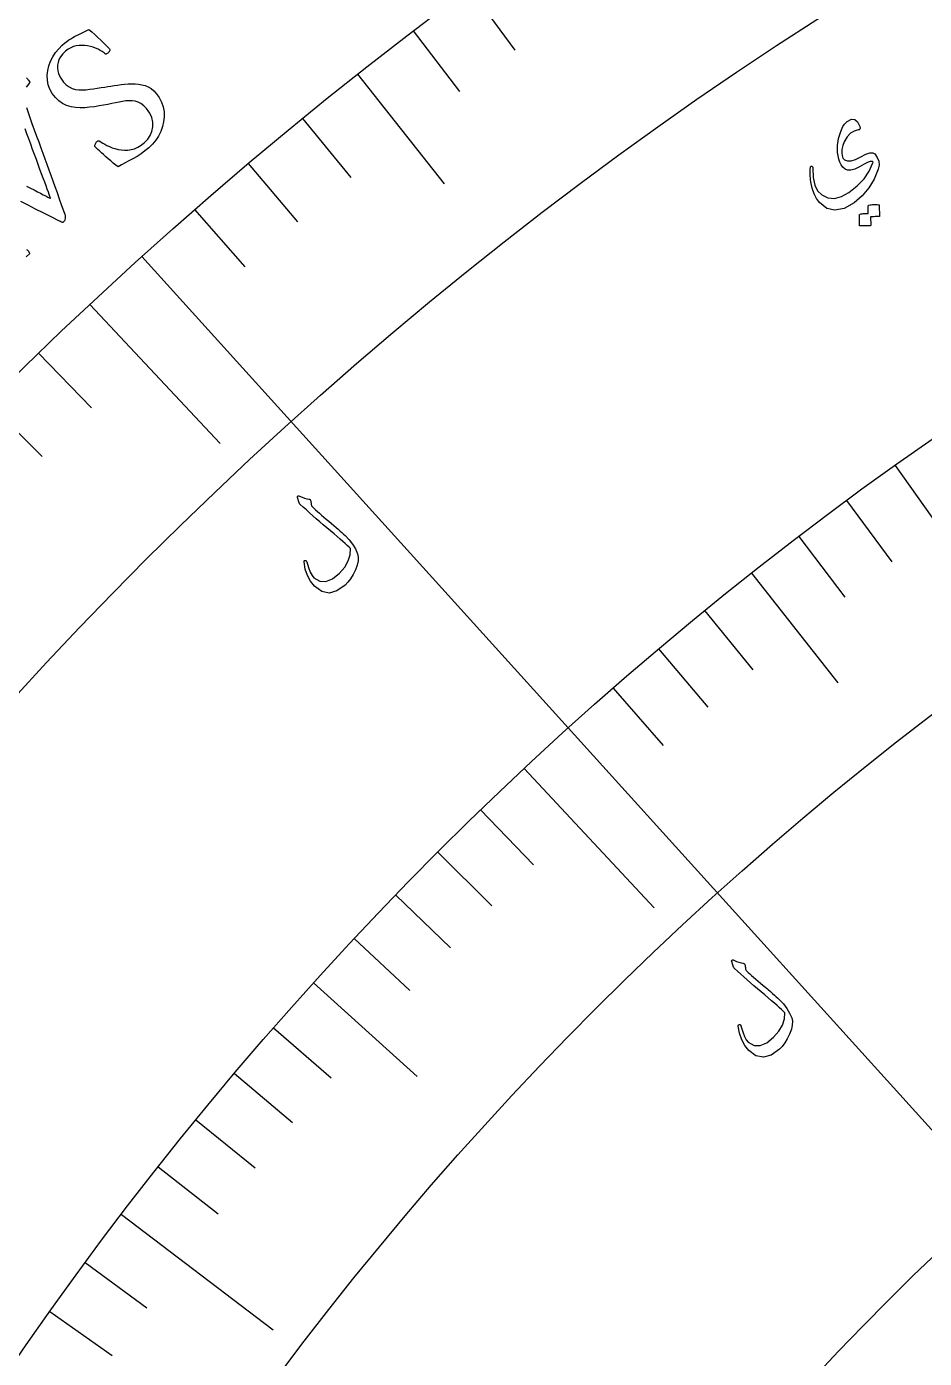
# Model space of a CAD drawing. Header units: millimetres. Extents: x -82 to 82, y -82 to 107.
# Drawn here: x -45.79 to -31.81, y 31.48 to 52.22 of the extents above; entities that cross this region are included whole.
import ezdxf

# ---------------------------------------------------------------- set-up
doc = ezdxf.new("R2010")
doc.units = ezdxf.units.MM
for name, color, linetype in [('ENGRAVE', 7, 'Continuous'), ('ENGRAVE_FINE', 8, 'Continuous'), ('TEXT', 5, 'Continuous')]:
    doc.layers.add(name, color=color, linetype=linetype)

msp = doc.modelspace()

# ---------------------------------------------------------------- linework, layer by layer
at = {"layer": 'ENGRAVE'}
for points in [[(-40.6372, 51.4815), (-39.2877, 49.7719)], [(-43.9968, 48.6416), (-37.3558, 41.2994)], [(-44.8071, 47.8962), (-42.7781, 45.7273)], [(-34.5032, 43.7107), (-33.1538, 42.0011)], [(-37.3558, 41.2994), (-30.7147, 33.9573)], [(-38.0438, 40.6666), (-36.0148, 38.4977)], [(-41.3228, 37.3299), (-39.7067, 35.8699)], [(-44.3162, 33.7219), (-41.9527, 31.9234)]]:
    msp.add_lwpolyline(points, dxfattribs=at)
for radius in [80.85, 80.85, 78.6844, 74.6625, 74.6625, 71.4862, 65.5875, 65.5875, 62.1225, 55.6875, 55.6875, 52.2225, 45.7875, 45.7875]:
    msp.add_circle((0, 0), radius, dxfattribs=at)
at = {"layer": 'ENGRAVE_FINE'}
for points in [[(-38.8897, 52.8139), (-38.1853, 51.8573)], [(-39.7688, 52.1551), (-39.0485, 51.2104)], [(-41.4943, 50.7931), (-40.7428, 49.8731)], [(-42.3402, 50.0902), (-41.5733, 49.1829)], [(-43.1744, 49.373), (-42.3924, 48.4787)], [(-45.6051, 47.137), (-44.779, 46.2832)], [(-46.3905, 46.3642), (-45.5502, 45.5244)], [(-32.2641, 45.3886), (-31.5758, 44.4203)], [(-33.0195, 44.842), (-32.3151, 43.8854)], [(-33.766, 44.2827), (-33.0457, 43.338)], [(-35.2311, 43.1262), (-34.4795, 42.2062)], [(-35.9492, 42.5294), (-35.1823, 41.6221)], [(-36.6575, 41.9204), (-35.8755, 41.0261)], [(-38.7213, 40.022), (-37.8952, 39.1682)], [(-39.3882, 39.3659), (-38.5479, 38.5261)], [(-40.0442, 38.6983), (-39.1899, 37.8728)], [(-40.6891, 38.0196), (-39.8211, 37.2085)], [(-41.9451, 36.6293), (-41.0503, 35.8478)], [(-42.5558, 35.918), (-41.6479, 35.1517)], [(-43.1547, 35.1962), (-42.234, 34.4454)], [(-43.7415, 34.4641), (-42.8084, 33.7289)], [(-44.8786, 32.9698), (-43.9212, 32.2664)], [(-45.4285, 32.208), (-44.4593, 31.5209)]]:
    msp.add_lwpolyline(points, dxfattribs=at)
at = {"layer": 'TEXT'}
for points in [[(-45.2362, 51.933), (-45.1995, 51.964), (-45.1651, 51.9912), (-45.133, 52.0145), (-45.1031, 52.0339), (-45.074, 52.0512), (-45.0438, 52.068), (-45.0127, 52.0843), (-44.9807, 52.1), (-44.9463, 52.1166), (-44.9082, 52.1354), (-44.8663, 52.1563), (-44.8207, 52.1793), (-44.7742, 52.1393), (-44.7278, 52.0978), (-44.6816, 52.0549), (-44.6355, 52.0107), (-44.5925, 51.9684), (-44.5555, 51.9317), (-44.5246, 51.9004), (-44.4997, 51.8747), (-44.4951, 51.8689), (-44.4938, 51.8615), (-44.4959, 51.8526), (-44.5013, 51.842), (-44.5084, 51.8314), (-44.5151, 51.8223), (-44.5216, 51.8148), (-44.5278, 51.8088), (-44.5364, 51.8025), (-44.5451, 51.7981), (-44.5539, 51.7958), (-44.5629, 51.7954), (-44.5859, 51.8148), (-44.6129, 51.8338), (-44.6439, 51.8526), (-44.6789, 51.871), (-44.7167, 51.8881), (-44.7564, 51.9025), (-44.7978, 51.9143), (-44.8411, 51.9235), (-44.8853, 51.9294), (-44.9297, 51.9311), (-44.9743, 51.9288), (-45.0192, 51.9223), (-45.0632, 51.9107), (-45.1055, 51.893), (-45.1459, 51.8692), (-45.1846, 51.8393), (-45.2285, 51.7966), (-45.2627, 51.7532), (-45.2874, 51.7093), (-45.3023, 51.6649), (-45.3095, 51.6207), (-45.3106, 51.5776), (-45.3056, 51.5356), (-45.2946, 51.4947), (-45.2791, 51.4558), (-45.2609, 51.4199), (-45.2399, 51.3869), (-45.2162, 51.3569), (-45.174, 51.3152), (-45.129, 51.2828), (-45.0813, 51.2597), (-45.0308, 51.2458), (-44.9781, 51.2389), (-44.9237, 51.2366), (-44.8675, 51.239), (-44.8096, 51.246), (-44.7506, 51.2552), (-44.6913, 51.2642), (-44.6315, 51.273), (-44.5713, 51.2815), (-44.5257, 51.2889), (-44.4778, 51.2966), (-44.4276, 51.3048), (-44.3751, 51.3133), (-44.3213, 51.3211), (-44.2671, 51.3271), (-44.2124, 51.3313), (-44.1573, 51.3338), (-44.1027, 51.3331), (-44.0495, 51.3278), (-43.9976, 51.318), (-43.9471, 51.3035), (-43.8988, 51.2835), (-43.8538, 51.2568), (-43.812, 51.2234), (-43.7733, 51.1834), (-43.7248, 51.1177), (-43.6884, 51.0482), (-43.6639, 50.9749), (-43.6515, 50.8979), (-43.6498, 50.8195), (-43.6578, 50.7422), (-43.6753, 50.6659), (-43.7025, 50.5907), (-43.7382, 50.5187), (-43.7812, 50.4519), (-43.8316, 50.3904), (-43.8893, 50.3342), (-43.9482, 50.2857), (-44.0088, 50.2414), (-44.0712, 50.2011), (-44.1354, 50.165), (-44.1986, 50.1315), (-44.2579, 50.0992), (-44.3134, 50.0681), (-44.365, 50.0383), (-44.4028, 50.0672), (-44.4413, 50.0976), (-44.4803, 50.1296), (-44.52, 50.1632), (-44.5587, 50.1967), (-44.5946, 50.2283), (-44.6279, 50.258), (-44.6585, 50.2859), (-44.6849, 50.3104), (-44.7055, 50.3299), (-44.7204, 50.3445), (-44.7296, 50.3541), (-44.7285, 50.3652), (-44.7266, 50.3763), (-44.7238, 50.3874), (-44.7202, 50.3984), (-44.7157, 50.4089), (-44.7101, 50.4185), (-44.7034, 50.4272), (-44.6956, 50.435), (-44.6848, 50.4422), (-44.6737, 50.4449), (-44.6623, 50.4431), (-44.6506, 50.4368), (-44.6301, 50.4226), (-44.6048, 50.407), (-44.5749, 50.3901), (-44.5403, 50.3717), (-44.5018, 50.3535), (-44.4603, 50.3372), (-44.4157, 50.3228), (-44.3682, 50.3103), (-44.3186, 50.3013), (-44.268, 50.2978), (-44.2163, 50.2995), (-44.1637, 50.3067), (-44.1107, 50.3209), (-44.058, 50.3441), (-44.0055, 50.3761), (-43.9533, 50.4171), (-43.9035, 50.4688), (-43.8653, 50.5267), (-43.8388, 50.5909), (-43.824, 50.6615), (-43.8234, 50.7346), (-43.8398, 50.8063), (-43.8732, 50.8767), (-43.9236, 50.9458), (-43.9665, 50.9899), (-44.0102, 51.0238), (-44.0548, 51.0475), (-44.1004, 51.061), (-44.1472, 51.067), (-44.1959, 51.0684), (-44.2463, 51.0651), (-44.2984, 51.0571), (-44.3524, 51.0464), (-44.4082, 51.0351), (-44.4659, 51.0232), (-44.5255, 51.0106), (-44.5938, 50.9984), (-44.6639, 50.9869), (-44.736, 50.9759), (-44.81, 50.9656), (-44.8844, 50.9585), (-44.9576, 50.9575), (-45.0295, 50.9625), (-45.1002, 50.9735), (-45.168, 50.9931), (-45.2311, 51.0236), (-45.2896, 51.0651), (-45.3435, 51.1177), (-45.3922, 51.1809), (-45.4291, 51.2475), (-45.4541, 51.3175), (-45.4673, 51.3909), (-45.4697, 51.4655), (-45.4624, 51.5394), (-45.4454, 51.6125), (-45.4188, 51.6849), (-45.3838, 51.7543), (-45.3416, 51.8188), (-45.2924, 51.8784), (-45.2362, 51.933)], [(-32.8382, 50.6129), (-32.8999, 50.5968), (-32.9569, 50.5607), (-33.0092, 50.5044), (-33.0567, 50.4281), (-33.0801, 50.3696), (-33.0924, 50.31), (-33.0936, 50.2492), (-33.0837, 50.1874), (-33.0796, 50.1765), (-33.0732, 50.1665), (-33.0647, 50.1573), (-33.0539, 50.1491), (-33.0074, 50.132), (-32.9495, 50.1341), (-32.8804, 50.1553), (-32.7998, 50.1955), (-32.7208, 50.2358), (-32.6578, 50.2564), (-32.6108, 50.2573), (-32.5799, 50.2387), (-32.5414, 50.1825), (-32.5196, 50.1245), (-32.5145, 50.0646), (-32.526, 50.0027), (-32.5894, 49.8483), (-32.6734, 49.7098), (-32.7782, 49.5871), (-32.9039, 49.4799), (-33.0598, 49.391), (-33.2014, 49.3616), (-33.329, 49.3918), (-33.4428, 49.4819), (-33.4874, 49.5433), (-33.5246, 49.6177), (-33.5542, 49.7051), (-33.5762, 49.8054), (-33.58, 49.8348), (-33.5831, 49.8636), (-33.5854, 49.8919), (-33.5868, 49.9195), (-33.5874, 49.9468), (-33.5871, 49.9738), (-33.5859, 50.0006), (-33.5838, 50.0271), (-33.5812, 50.0392), (-33.5766, 50.0465), (-33.5699, 50.049), (-33.5611, 50.0468), (-33.5536, 50.0417), (-33.5482, 50.0352), (-33.545, 50.0273), (-33.5439, 50.0179), (-33.5387, 49.8727), (-33.5142, 49.7551), (-33.4705, 49.6649), (-33.4078, 49.6021), (-33.3115, 49.5564), (-33.2092, 49.547), (-33.1009, 49.5741), (-32.9865, 49.6375), (-32.8546, 49.7409), (-32.7479, 49.8526), (-32.6664, 49.9727), (-32.61, 50.1013), (-32.6076, 50.1107), (-32.609, 50.1176), (-32.614, 50.1221), (-32.6227, 50.1242), (-32.6502, 50.1208), (-32.6919, 50.1058), (-32.748, 50.0791), (-32.8184, 50.0409), (-32.8917, 50.0047), (-32.9539, 49.9863), (-33.0049, 49.9859), (-33.0447, 50.0034), (-33.0775, 50.0332), (-33.1048, 50.0692), (-33.1268, 50.1112), (-33.1432, 50.1593), (-33.1618, 50.263), (-33.1626, 50.3691), (-33.1456, 50.4778), (-33.1105, 50.5888), (-33.1, 50.6166), (-33.0888, 50.642), (-33.0769, 50.6651), (-33.0643, 50.6858), (-33.0511, 50.7043), (-33.0376, 50.7205), (-33.0237, 50.7344), (-33.0095, 50.746), (-32.9459, 50.7794), (-32.8922, 50.7771), (-32.8485, 50.7393), (-32.8146, 50.6659), (-32.8102, 50.6431), (-32.8126, 50.6267), (-32.8219, 50.6166), (-32.8382, 50.6129)], [(-32.6831, 49.4296), (-32.6824, 49.4328), (-32.6805, 49.4357), (-32.6773, 49.4384), (-32.6729, 49.4408), (-32.654, 49.445), (-32.6352, 49.4483), (-32.6166, 49.4508), (-32.598, 49.4523), (-32.5793, 49.4528), (-32.5605, 49.4524), (-32.5414, 49.4511), (-32.5221, 49.4487), (-32.5176, 49.4471), (-32.5143, 49.4444), (-32.5122, 49.4406), (-32.5113, 49.4357), (-32.5068, 49.2691), (-32.5078, 49.2663), (-32.5108, 49.2643), (-32.5157, 49.2633), (-32.5226, 49.2632), (-32.5278, 49.2638), (-32.5359, 49.2642), (-32.5467, 49.2642), (-32.5604, 49.2639), (-32.577, 49.2633), (-32.5967, 49.2625), (-32.6196, 49.2614), (-32.6456, 49.26), (-32.6427, 49.13), (-32.6435, 49.1254), (-32.6465, 49.1225), (-32.6516, 49.1212), (-32.6589, 49.1215), (-32.6653, 49.1217), (-32.6751, 49.1219), (-32.6885, 49.122), (-32.7053, 49.1219), (-32.7259, 49.1217), (-32.7503, 49.121), (-32.7787, 49.1201), (-32.8109, 49.1187), (-32.8148, 49.1194), (-32.8174, 49.1211), (-32.8187, 49.1236), (-32.8186, 49.127), (-32.8194, 49.2899), (-32.8188, 49.2931), (-32.8169, 49.2961), (-32.8137, 49.2988), (-32.8093, 49.3012), (-32.7937, 49.3055), (-32.778, 49.3088), (-32.7623, 49.3112), (-32.7465, 49.3127), (-32.7307, 49.3133), (-32.7149, 49.3132), (-32.6992, 49.3124), (-32.6836, 49.3108)], [(-41.5734, 44.8875), (-41.5748, 44.894), (-41.5745, 44.8999), (-41.5723, 44.9052), (-41.5683, 44.91), (-41.5631, 44.9134), (-41.5571, 44.9146), (-41.5505, 44.9137), (-41.543, 44.9105), (-41.5011, 44.8911), (-41.4622, 44.8768), (-41.4264, 44.8675), (-41.3938, 44.8633), (-41.383, 44.8609), (-41.3746, 44.8544), (-41.3685, 44.8438), (-41.3648, 44.8292), (-41.3639, 44.8213), (-41.3629, 44.8139), (-41.3619, 44.8067), (-41.3609, 44.7999), (-41.3599, 44.7934), (-41.3591, 44.7875), (-41.3585, 44.7821), (-41.358, 44.7772), (-41.3567, 44.7685), (-41.3535, 44.7598), (-41.3482, 44.751), (-41.341, 44.7421), (-41.3175, 44.72), (-41.2915, 44.6962), (-41.263, 44.6708), (-41.2321, 44.6437), (-41.1987, 44.6148), (-41.163, 44.5841), (-41.125, 44.5516), (-41.0847, 44.5173), (-41.0439, 44.4836), (-41.0059, 44.4516), (-40.9706, 44.4213), (-40.938, 44.3928), (-40.908, 44.3661), (-40.8805, 44.3411), (-40.8553, 44.3178), (-40.8325, 44.2963), (-40.768, 44.2299), (-40.7141, 44.1603), (-40.6709, 44.0876), (-40.6383, 44.0117), (-40.6269, 43.9599), (-40.6285, 43.9008), (-40.6432, 43.8343), (-40.6709, 43.7605), (-40.7068, 43.6872), (-40.7452, 43.6232), (-40.7859, 43.5687), (-40.8291, 43.5236), (-40.9578, 43.4323), (-41.0799, 43.3986), (-41.1958, 43.4226), (-41.3054, 43.5044), (-41.3687, 43.5829), (-41.4173, 43.6723), (-41.4512, 43.7729), (-41.4703, 43.8845), (-41.4706, 43.8918), (-41.4692, 43.8977), (-41.4663, 43.9022), (-41.4617, 43.9054), (-41.456, 43.9078), (-41.4507, 43.9087), (-41.4461, 43.9082), (-41.4419, 43.9062), (-41.4367, 43.9023), (-41.4326, 43.8977), (-41.4297, 43.8922), (-41.428, 43.886), (-41.402, 43.7961), (-41.3747, 43.7243), (-41.3462, 43.6706), (-41.3165, 43.635), (-41.2256, 43.5841), (-41.1291, 43.5795), (-41.0272, 43.6214), (-40.9196, 43.7094), (-40.8375, 43.8048), (-40.7811, 43.9003), (-40.7505, 43.9962), (-40.7457, 44.0924), (-40.7689, 44.1154), (-40.7965, 44.1416), (-40.8287, 44.1711), (-40.8653, 44.2039), (-40.9065, 44.2401), (-40.9526, 44.2795), (-41.0036, 44.3223), (-41.0593, 44.3683), (-41.1162, 44.4164), (-41.172, 44.4639), (-41.2267, 44.5108), (-41.2803, 44.5572), (-41.3326, 44.6032), (-41.3837, 44.6487), (-41.4334, 44.6939), (-41.4819, 44.7387), (-41.5305, 44.78), (-41.5351, 44.7855), (-41.539, 44.7912), (-41.5419, 44.797), (-41.5441, 44.803)], [(-34.8092, 37.6585), (-34.8106, 37.665), (-34.8102, 37.6709), (-34.8081, 37.6762), (-34.8041, 37.681), (-34.7988, 37.6844), (-34.7929, 37.6857), (-34.7862, 37.6847), (-34.7787, 37.6816), (-34.7368, 37.6622), (-34.6979, 37.6478), (-34.6621, 37.6385), (-34.6293, 37.6343), (-34.6186, 37.6319), (-34.6102, 37.6254), (-34.6041, 37.6148), (-34.6004, 37.6001), (-34.5995, 37.5923), (-34.5986, 37.5848), (-34.5976, 37.5776), (-34.5966, 37.5708), (-34.5957, 37.5644), (-34.5949, 37.5584), (-34.5942, 37.553), (-34.5937, 37.5481), (-34.5925, 37.5394), (-34.5893, 37.5307), (-34.584, 37.5219), (-34.5768, 37.513), (-34.5533, 37.4909), (-34.5274, 37.467), (-34.4989, 37.4416), (-34.468, 37.4144), (-34.4347, 37.3855), (-34.399, 37.3548), (-34.361, 37.3223), (-34.3208, 37.2879), (-34.28, 37.2541), (-34.242, 37.2221), (-34.2068, 37.1918), (-34.1742, 37.1632), (-34.1443, 37.1365), (-34.1167, 37.1114), (-34.0916, 37.0881), (-34.0688, 37.0666), (-34.0044, 37.0001), (-33.9506, 36.9304), (-33.9075, 36.8576), (-33.875, 36.7817), (-33.8636, 36.7299), (-33.8653, 36.6708), (-33.88, 36.6044), (-33.9077, 36.5307), (-33.9436, 36.4574), (-33.9819, 36.3935), (-34.0226, 36.3391), (-34.0657, 36.294), (-34.1941, 36.2029), (-34.3161, 36.1691), (-34.4319, 36.193), (-34.5417, 36.2747), (-34.6051, 36.3531), (-34.6538, 36.4425), (-34.6879, 36.543), (-34.707, 36.6546), (-34.7073, 36.6619), (-34.706, 36.6678), (-34.703, 36.6723), (-34.6985, 36.6755), (-34.6927, 36.6779), (-34.6875, 36.6789), (-34.6828, 36.6783), (-34.6786, 36.6763), (-34.6734, 36.6725), (-34.6693, 36.6678), (-34.6664, 36.6624), (-34.6647, 36.6562), (-34.6386, 36.5662), (-34.6113, 36.4945), (-34.5827, 36.4408), (-34.553, 36.4053), (-34.462, 36.3544), (-34.3656, 36.35), (-34.2637, 36.3918), (-34.1562, 36.4798), (-34.0742, 36.5751), (-34.0178, 36.6705), (-33.9872, 36.7663), (-33.9824, 36.8626), (-34.0055, 36.8855), (-34.0331, 36.9118), (-34.0652, 36.9413), (-34.1018, 36.9742), (-34.143, 37.0104), (-34.189, 37.0499), (-34.2399, 37.0927), (-34.2956, 37.1388), (-34.3525, 37.1869), (-34.4083, 37.2344), (-34.4629, 37.2814), (-34.5164, 37.3279), (-34.5687, 37.3739), (-34.6198, 37.4195), (-34.6695, 37.4647), (-34.7179, 37.5095), (-34.7665, 37.5508), (-34.7711, 37.5564), (-34.7749, 37.562), (-34.7779, 37.5679), (-34.78, 37.5738)]]:
    msp.add_lwpolyline(points, close=True, dxfattribs=at)
for points in [[(-45.796, 51.423), (-45.7888, 51.4189), (-45.7803, 51.4115), (-45.7707, 51.401), (-45.7599, 51.3873), (-45.7502, 51.3737), (-45.7439, 51.3634), (-45.7412, 51.3563), (-45.7418, 51.3525), (-45.7508, 51.3433), (-45.763, 51.3283), (-45.7787, 51.3078), (-45.7976, 51.2816)], [(-45.7941, 50.9633), (-45.7786, 50.9143), (-45.7626, 50.867), (-45.7463, 50.8214), (-45.7083, 50.7158), (-45.6718, 50.6147), (-45.6367, 50.5181), (-45.6031, 50.4259), (-45.5706, 50.3368), (-45.5388, 50.2492), (-45.5077, 50.163), (-45.4773, 50.0784), (-45.4469, 49.9937), (-45.4158, 49.9074), (-45.384, 49.8197), (-45.3515, 49.7304), (-45.3178, 49.6379), (-45.2826, 49.5403), (-45.2459, 49.4376), (-45.2075, 49.33), (-45.1983, 49.3009), (-45.1927, 49.2748), (-45.1907, 49.2519), (-45.1924, 49.2321), (-45.1969, 49.2148), (-45.2034, 49.1994), (-45.2119, 49.186), (-45.2225, 49.1744), (-45.2267, 49.1723), (-45.2323, 49.1723), (-45.2394, 49.1745), (-45.248, 49.1789), (-45.2568, 49.1838), (-45.2646, 49.1878), (-45.2716, 49.1907), (-45.2776, 49.1925), (-45.4069, 49.2576), (-45.5319, 49.3204), (-45.6527, 49.3809), (-45.7691, 49.4391), (-45.884, 49.4964)], [(-45.7918, 49.7383), (-45.7322, 49.7078), (-45.6754, 49.6786), (-45.6225, 49.6512), (-45.5748, 49.6264), (-45.5321, 49.6042), (-45.4945, 49.5846), (-45.4634, 49.5684), (-45.4402, 49.5565), (-45.425, 49.5488), (-45.4178, 49.5454), (-45.4214, 49.5567), (-45.4285, 49.5769), (-45.4389, 49.6061), (-45.4527, 49.6444), (-45.4694, 49.6899), (-45.4882, 49.7412), (-45.5093, 49.7982), (-45.5327, 49.8609), (-45.5577, 49.9282), (-45.584, 49.999), (-45.6114, 50.0732), (-45.64, 50.1509), (-45.6693, 50.2306), (-45.6988, 50.3109), (-45.7284, 50.3919), (-45.7583, 50.4734), (-45.7877, 50.5541), (-45.8163, 50.6324)], [(-45.7916, 48.7516), (-45.7824, 48.7458), (-45.7731, 48.7364), (-45.7635, 48.7234), (-45.755, 48.71), (-45.7485, 48.6995), (-45.7443, 48.6918), (-45.7422, 48.687), (-45.7963, 48.637)]]:
    msp.add_lwpolyline(points, dxfattribs=at)

doc.saveas('drawing.dxf')
